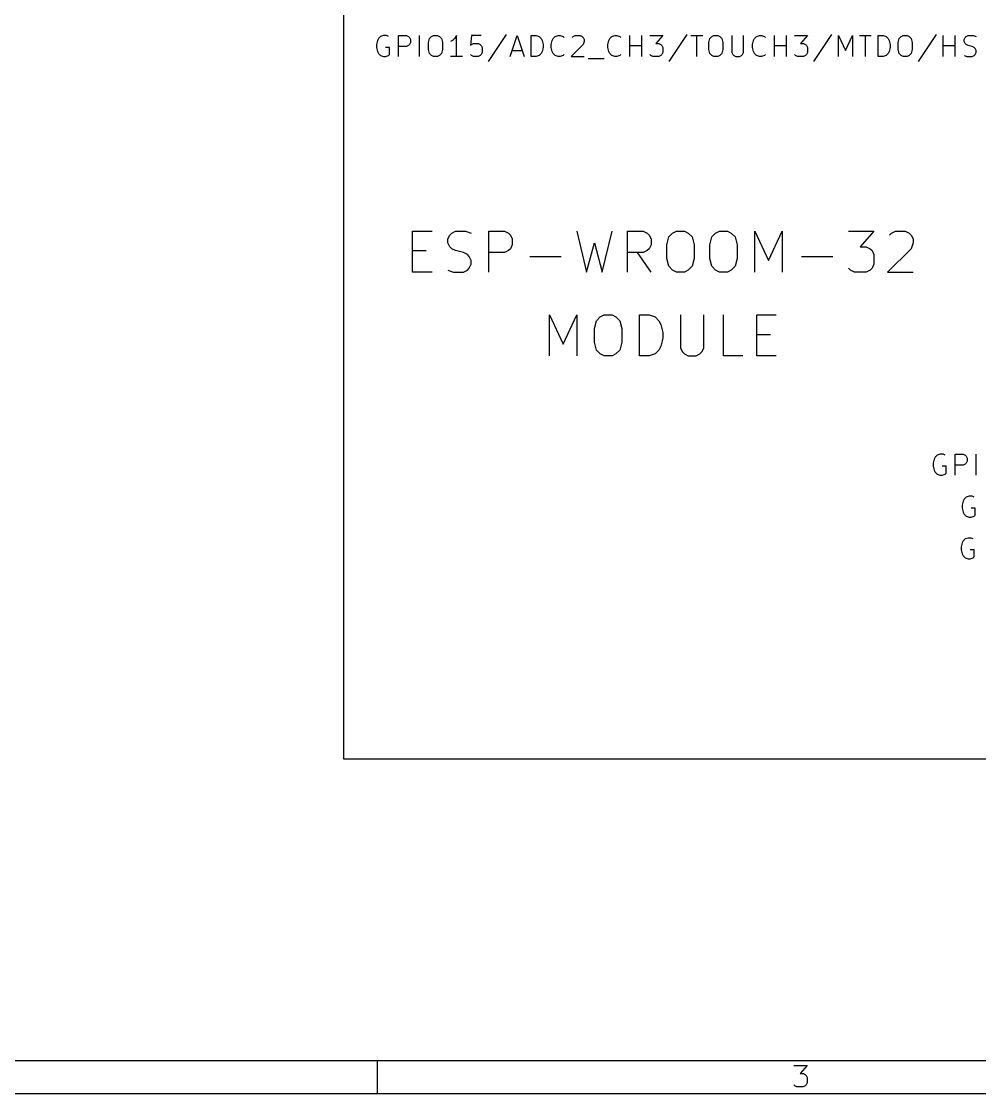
# Model space of a CAD drawing. Extents: x 0.4 to 16.1, y -11.3 to -0.4.
# Drawn here: x 3.481 to 5.768, y -11.299 to -8.739 of the extents above; entities that cross this region are included whole.
import ezdxf

# ---------------------------------------------------------------- set-up
doc = ezdxf.new("R2010")
doc.units = 0
doc.header["$MEASUREMENT"] = 0
for name, color, linetype in [('CYAN2', 4, 'CONTINUOUS'), ('LYELLOW', 51, 'CONTINUOUS'), ('RED2', 1, 'CONTINUOUS')]:
    doc.layers.add(name, color=color, linetype=linetype)

msp = doc.modelspace()

# ---------------------------------------------------------------- linework, layer by layer
at = {"layer": 'CYAN2', "linetype": 'CONTINUOUS'}
for p, q in [((4.33381, -8.77976), (4.33143, -8.78452)), ((4.33857, -8.775), (4.33381, -8.77976)), ((4.34571, -8.77262), (4.33857, -8.775)), ((4.35285, -8.77262), (4.34571, -8.77262)), ((4.35761, -8.775), (4.35285, -8.77262)), ((4.38143, -8.82262), (4.38143, -8.77262)), ((4.38143, -8.77262), (4.40047, -8.77262)), ((4.40047, -8.77262), (4.40523, -8.775)), ((4.40523, -8.775), (4.40761, -8.77738)), ((4.40761, -8.77738), (4.41, -8.78214)), ((4.43143, -8.82262), (4.43143, -8.77262)), ((4.45285, -8.78928), (4.45523, -8.77976)), ((4.45523, -8.77976), (4.46, -8.775)), ((4.46, -8.775), (4.46476, -8.77262)), ((4.46476, -8.77262), (4.47428, -8.77262)), ((4.47428, -8.77262), (4.47904, -8.775)), ((4.47904, -8.775), (4.48381, -8.77976)), ((4.48381, -8.77976), (4.48619, -8.78928)), ((4.51476, -8.77976), (4.51, -8.78452)), ((4.51952, -8.77262), (4.51476, -8.77976)), ((4.51952, -8.82262), (4.51952, -8.77262)), ((4.55523, -8.77262), (4.55285, -8.79643)), ((4.57904, -8.77262), (4.55523, -8.77262)), ((4.63857, -8.77024), (4.59571, -8.83452)), ((4.64809, -8.82262), (4.66476, -8.77262)), ((4.66476, -8.77262), (4.68143, -8.82262)), ((4.69809, -8.82262), (4.69809, -8.77262)), ((4.69809, -8.77262), (4.71, -8.77262)), ((4.71, -8.77262), (4.71714, -8.775)), ((4.71714, -8.775), (4.7219, -8.77976)), ((4.7219, -8.77976), (4.72428, -8.78452)), ((4.74809, -8.78452), (4.75047, -8.77976)), ((4.75047, -8.77976), (4.75523, -8.775)), ((4.75523, -8.775), (4.76238, -8.77262)), ((4.76238, -8.77262), (4.76714, -8.77262)), ((4.76714, -8.77262), (4.77428, -8.775)), ((4.77428, -8.775), (4.77666, -8.77738)), ((4.79571, -8.77738), (4.79809, -8.775)), ((4.79809, -8.775), (4.80285, -8.77262)), ((4.80285, -8.77262), (4.81476, -8.77262)), ((4.81476, -8.77262), (4.81952, -8.775)), ((4.81952, -8.775), (4.8219, -8.77738)), ((4.8219, -8.77738), (4.82428, -8.78214)), ((4.88381, -8.78452), (4.88619, -8.77976)), ((4.88619, -8.77976), (4.89095, -8.775)), ((4.89095, -8.775), (4.89809, -8.77262)), ((4.89809, -8.77262), (4.90285, -8.77262)), ((4.90285, -8.77262), (4.91, -8.775)), ((4.91, -8.775), (4.91238, -8.77738)), ((4.93381, -8.82262), (4.93381, -8.77262)), ((4.96238, -8.82262), (4.96238, -8.77262)), ((4.98143, -8.77262), (5.01238, -8.77262)), ((5.01238, -8.77262), (4.99571, -8.79167)), ((5.06952, -8.77024), (5.02666, -8.83452)), ((5.07904, -8.77262), (5.10761, -8.77262)), ((5.09333, -8.82262), (5.09333, -8.77262)), ((5.1219, -8.78928), (5.12428, -8.77976)), ((5.12428, -8.77976), (5.12904, -8.775)), ((5.12904, -8.775), (5.13381, -8.77262)), ((5.13381, -8.77262), (5.14333, -8.77262)), ((5.14333, -8.77262), (5.14809, -8.775)), ((5.14809, -8.775), (5.15285, -8.77976)), ((5.15285, -8.77976), (5.15523, -8.78928)), ((5.17666, -8.77262), (5.17666, -8.81309)), ((5.20523, -8.81309), (5.20523, -8.77262)), ((5.22904, -8.78452), (5.23143, -8.77976)), ((5.23143, -8.77976), (5.23619, -8.775)), ((5.23619, -8.775), (5.24333, -8.77262)), ((5.24333, -8.77262), (5.24809, -8.77262)), ((5.24809, -8.77262), (5.25523, -8.775)), ((5.25523, -8.775), (5.25761, -8.77738)), ((5.27904, -8.82262), (5.27904, -8.77262)), ((5.30761, -8.82262), (5.30761, -8.77262)), ((5.32666, -8.77262), (5.35761, -8.77262)), ((5.35761, -8.77262), (5.34095, -8.79167)), ((5.41476, -8.77024), (5.3719, -8.83452)), ((5.43143, -8.82262), (5.43143, -8.77262)), ((5.43143, -8.77262), (5.44809, -8.80833)), ((5.44809, -8.80833), (5.46476, -8.77262)), ((5.46476, -8.77262), (5.46476, -8.82262)), ((5.48143, -8.77262), (5.51, -8.77262)), ((5.49571, -8.82262), (5.49571, -8.77262)), ((5.52666, -8.82262), (5.52666, -8.77262)), ((5.52666, -8.77262), (5.53857, -8.77262)), ((5.53857, -8.77262), (5.54571, -8.775)), ((5.54571, -8.775), (5.55047, -8.77976)), ((5.55047, -8.77976), (5.55285, -8.78452)), ((5.57428, -8.78928), (5.57666, -8.77976)), ((5.57666, -8.77976), (5.58143, -8.775)), ((5.58143, -8.775), (5.58619, -8.77262)), ((5.58619, -8.77262), (5.59571, -8.77262)), ((5.59571, -8.77262), (5.60047, -8.775)), ((5.60047, -8.775), (5.60523, -8.77976)), ((5.60523, -8.77976), (5.60761, -8.78928)), ((5.66476, -8.77024), (5.6219, -8.83452)), ((5.68143, -8.82262), (5.68143, -8.77262)), ((5.71, -8.82262), (5.71, -8.77262)), ((5.73143, -8.78214), (5.73381, -8.77738)), ((5.73381, -8.77738), (5.73619, -8.775)), ((5.73619, -8.775), (5.74095, -8.77262)), ((5.74095, -8.77262), (5.75285, -8.77262)), ((5.75285, -8.77262), (5.76, -8.775)), ((4.33143, -8.78452), (4.32904, -8.79405)), ((4.32904, -8.79405), (4.32904, -8.80119)), ((4.32904, -8.80119), (4.33143, -8.81071)), ((4.36, -8.80119), (4.35047, -8.80119)), ((4.36, -8.81785), (4.36, -8.80119)), ((4.40047, -8.79881), (4.38143, -8.79881)), ((4.40523, -8.79643), (4.40047, -8.79881)), ((4.40761, -8.79405), (4.40523, -8.79643)), ((4.41, -8.78928), (4.40761, -8.79405)), ((4.41, -8.78214), (4.41, -8.78928)), ((4.45285, -8.80595), (4.45285, -8.78928)), ((4.45523, -8.81547), (4.45285, -8.80595)), ((4.48619, -8.80595), (4.48381, -8.81547)), ((4.48619, -8.78928), (4.48619, -8.80595)), ((4.51, -8.78452), (4.50523, -8.7869)), ((4.55285, -8.79643), (4.55523, -8.79405)), ((4.55523, -8.79405), (4.56, -8.79167)), ((4.56, -8.79167), (4.5719, -8.79167)), ((4.5719, -8.79167), (4.57666, -8.79405)), ((4.57666, -8.79405), (4.57904, -8.79643)), ((4.57904, -8.79643), (4.58143, -8.80119)), ((4.58143, -8.80119), (4.58143, -8.81309)), ((4.72428, -8.78452), (4.72666, -8.79405)), ((4.72666, -8.80119), (4.72428, -8.81071)), ((4.72666, -8.79405), (4.72666, -8.80119)), ((4.74571, -8.79405), (4.74809, -8.78452)), ((4.74571, -8.80119), (4.74571, -8.79405)), ((4.74809, -8.81071), (4.74571, -8.80119)), ((4.8219, -8.79405), (4.79333, -8.82262)), ((4.82428, -8.7869), (4.8219, -8.79405)), ((4.82428, -8.78214), (4.82428, -8.7869)), ((4.88143, -8.79405), (4.88381, -8.78452)), ((4.88143, -8.80119), (4.88143, -8.79405)), ((4.88381, -8.81071), (4.88143, -8.80119)), ((4.93381, -8.79643), (4.96238, -8.79643)), ((4.99571, -8.79167), (5.00285, -8.79167)), ((5.00285, -8.79167), (5.00761, -8.79405)), ((5.00761, -8.79405), (5.01, -8.79643)), ((5.01, -8.79643), (5.01238, -8.80119)), ((5.01238, -8.80119), (5.01238, -8.81309)), ((5.1219, -8.80595), (5.1219, -8.78928)), ((5.12428, -8.81547), (5.1219, -8.80595)), ((5.15523, -8.80595), (5.15285, -8.81547)), ((5.15523, -8.78928), (5.15523, -8.80595)), ((5.22666, -8.79405), (5.22904, -8.78452)), ((5.22666, -8.80119), (5.22666, -8.79405)), ((5.22904, -8.81071), (5.22666, -8.80119)), ((5.27904, -8.79643), (5.30761, -8.79643)), ((5.34095, -8.79167), (5.34809, -8.79167)), ((5.34809, -8.79167), (5.35285, -8.79405)), ((5.35285, -8.79405), (5.35523, -8.79643)), ((5.35523, -8.79643), (5.35761, -8.80119)), ((5.35761, -8.80119), (5.35761, -8.81309)), ((5.55285, -8.78452), (5.55523, -8.79405)), ((5.55523, -8.80119), (5.55285, -8.81071)), ((5.55523, -8.79405), (5.55523, -8.80119)), ((5.57428, -8.80595), (5.57428, -8.78928)), ((5.57666, -8.81547), (5.57428, -8.80595)), ((5.60761, -8.80595), (5.60523, -8.81547)), ((5.60761, -8.78928), (5.60761, -8.80595)), ((5.68143, -8.79643), (5.71, -8.79643)), ((5.73143, -8.7869), (5.73143, -8.78214)), ((5.73381, -8.79167), (5.73143, -8.7869)), ((5.73619, -8.79405), (5.73381, -8.79167)), ((5.74095, -8.79643), (5.73619, -8.79405)), ((5.75047, -8.79881), (5.74095, -8.79643)), ((5.75523, -8.80119), (5.75047, -8.79881)), ((5.75761, -8.80357), (5.75523, -8.80119)), ((5.76, -8.80833), (5.75761, -8.80357)), ((4.33143, -8.81071), (4.33381, -8.81547)), ((4.33381, -8.81547), (4.33857, -8.82024)), ((4.33857, -8.82024), (4.34571, -8.82262)), ((4.34571, -8.82262), (4.35047, -8.82262)), ((4.35047, -8.82262), (4.35761, -8.82024)), ((4.35761, -8.82024), (4.36, -8.81785)), ((4.46, -8.82024), (4.45523, -8.81547)), ((4.46476, -8.82262), (4.46, -8.82024)), ((4.47428, -8.82262), (4.46476, -8.82262)), ((4.47904, -8.82024), (4.47428, -8.82262)), ((4.48381, -8.81547), (4.47904, -8.82024)), ((4.53381, -8.82262), (4.50523, -8.82262)), ((4.55523, -8.82024), (4.55285, -8.81785)), ((4.56, -8.82262), (4.55523, -8.82024)), ((4.5719, -8.82262), (4.56, -8.82262)), ((4.57666, -8.82024), (4.5719, -8.82262)), ((4.57904, -8.81785), (4.57666, -8.82024)), ((4.58143, -8.81309), (4.57904, -8.81785)), ((4.65285, -8.80833), (4.67666, -8.80833)), ((4.71, -8.82262), (4.69809, -8.82262)), ((4.71714, -8.82024), (4.71, -8.82262)), ((4.7219, -8.81547), (4.71714, -8.82024)), ((4.72428, -8.81071), (4.7219, -8.81547)), ((4.75047, -8.81547), (4.74809, -8.81071)), ((4.75523, -8.82024), (4.75047, -8.81547)), ((4.76238, -8.82262), (4.75523, -8.82024)), ((4.76714, -8.82262), (4.76238, -8.82262)), ((4.77428, -8.82024), (4.76714, -8.82262)), ((4.77666, -8.81785), (4.77428, -8.82024)), ((4.79333, -8.82262), (4.82428, -8.82262)), ((4.83381, -8.82738), (4.8719, -8.82738)), ((4.88619, -8.81547), (4.88381, -8.81071)), ((4.89095, -8.82024), (4.88619, -8.81547)), ((4.89809, -8.82262), (4.89095, -8.82024)), ((4.90285, -8.82262), (4.89809, -8.82262)), ((4.91, -8.82024), (4.90285, -8.82262)), ((4.91238, -8.81785), (4.91, -8.82024)), ((4.98381, -8.82024), (4.98143, -8.81785)), ((4.98857, -8.82262), (4.98381, -8.82024)), ((5.00285, -8.82262), (4.98857, -8.82262)), ((5.00761, -8.82024), (5.00285, -8.82262)), ((5.01, -8.81785), (5.00761, -8.82024)), ((5.01238, -8.81309), (5.01, -8.81785)), ((5.12904, -8.82024), (5.12428, -8.81547)), ((5.13381, -8.82262), (5.12904, -8.82024)), ((5.14333, -8.82262), (5.13381, -8.82262)), ((5.14809, -8.82024), (5.14333, -8.82262)), ((5.15285, -8.81547), (5.14809, -8.82024)), ((5.17666, -8.81309), (5.17904, -8.81785)), ((5.17904, -8.81785), (5.18143, -8.82024)), ((5.18143, -8.82024), (5.18619, -8.82262)), ((5.18619, -8.82262), (5.19571, -8.82262)), ((5.19571, -8.82262), (5.20047, -8.82024)), ((5.20047, -8.82024), (5.20285, -8.81785)), ((5.20285, -8.81785), (5.20523, -8.81309)), ((5.23143, -8.81547), (5.22904, -8.81071)), ((5.23619, -8.82024), (5.23143, -8.81547)), ((5.24333, -8.82262), (5.23619, -8.82024)), ((5.24809, -8.82262), (5.24333, -8.82262)), ((5.25523, -8.82024), (5.24809, -8.82262)), ((5.25761, -8.81785), (5.25523, -8.82024)), ((5.32904, -8.82024), (5.32666, -8.81785)), ((5.33381, -8.82262), (5.32904, -8.82024)), ((5.34809, -8.82262), (5.33381, -8.82262)), ((5.35285, -8.82024), (5.34809, -8.82262)), ((5.35523, -8.81785), (5.35285, -8.82024)), ((5.35761, -8.81309), (5.35523, -8.81785)), ((5.53857, -8.82262), (5.52666, -8.82262)), ((5.54571, -8.82024), (5.53857, -8.82262)), ((5.55047, -8.81547), (5.54571, -8.82024)), ((5.55285, -8.81071), (5.55047, -8.81547)), ((5.58143, -8.82024), (5.57666, -8.81547)), ((5.58619, -8.82262), (5.58143, -8.82024)), ((5.59571, -8.82262), (5.58619, -8.82262)), ((5.60047, -8.82024), (5.59571, -8.82262)), ((5.60523, -8.81547), (5.60047, -8.82024)), ((5.73143, -8.82024), (5.73857, -8.82262)), ((5.73857, -8.82262), (5.75047, -8.82262)), ((5.75047, -8.82262), (5.75523, -8.82024)), ((5.75523, -8.82024), (5.75761, -8.81785)), ((5.75761, -8.81785), (5.76, -8.81309)), ((5.76, -8.81309), (5.76, -8.80833)), ((5.66238, -9.77976), (5.66, -9.78452)), ((5.66714, -9.775), (5.66238, -9.77976)), ((5.67428, -9.77262), (5.66714, -9.775)), ((5.68143, -9.77262), (5.67428, -9.77262)), ((5.68619, -9.775), (5.68143, -9.77262)), ((5.71, -9.82262), (5.71, -9.77262)), ((5.71, -9.77262), (5.72904, -9.77262)), ((5.72904, -9.77262), (5.73381, -9.775)), ((5.73381, -9.775), (5.73619, -9.77738)), ((5.73619, -9.77738), (5.73857, -9.78214)), ((5.76, -9.82262), (5.76, -9.77262)), ((5.66, -9.78452), (5.65761, -9.79405)), ((5.65761, -9.79405), (5.65761, -9.80119)), ((5.65761, -9.80119), (5.66, -9.81071)), ((5.68857, -9.80119), (5.67904, -9.80119)), ((5.68857, -9.81785), (5.68857, -9.80119)), ((5.72904, -9.79881), (5.71, -9.79881)), ((5.73381, -9.79643), (5.72904, -9.79881)), ((5.73619, -9.79405), (5.73381, -9.79643)), ((5.73857, -9.78928), (5.73619, -9.79405)), ((5.73857, -9.78214), (5.73857, -9.78928)), ((5.66, -9.81071), (5.66238, -9.81547)), ((5.66238, -9.81547), (5.66714, -9.82024)), ((5.66714, -9.82024), (5.67428, -9.82262)), ((5.67428, -9.82262), (5.67904, -9.82262)), ((5.67904, -9.82262), (5.68619, -9.82024)), ((5.68619, -9.82024), (5.68857, -9.81785)), ((5.73143, -9.87976), (5.72904, -9.88452)), ((5.73619, -9.875), (5.73143, -9.87976)), ((5.74333, -9.87262), (5.73619, -9.875)), ((5.75047, -9.87262), (5.74333, -9.87262)), ((5.75523, -9.875), (5.75047, -9.87262)), ((5.72904, -9.88452), (5.72666, -9.89405)), ((5.72666, -9.89405), (5.72666, -9.90119)), ((5.72666, -9.90119), (5.72904, -9.91071)), ((5.75761, -9.90119), (5.74809, -9.90119)), ((5.75761, -9.91785), (5.75761, -9.90119)), ((5.72904, -9.91071), (5.73143, -9.91547)), ((5.73143, -9.91547), (5.73619, -9.92024)), ((5.73619, -9.92024), (5.74333, -9.92262)), ((5.74333, -9.92262), (5.74809, -9.92262)), ((5.74809, -9.92262), (5.75523, -9.92024)), ((5.75523, -9.92024), (5.75761, -9.91785)), ((5.72666, -9.98452), (5.72428, -9.99405)), ((5.72904, -9.97976), (5.72666, -9.98452)), ((5.73381, -9.975), (5.72904, -9.97976)), ((5.74095, -9.97262), (5.73381, -9.975)), ((5.74809, -9.97262), (5.74095, -9.97262)), ((5.75285, -9.975), (5.74809, -9.97262)), ((5.72428, -9.99405), (5.72428, -10.0012)), ((5.72428, -10.0012), (5.72666, -10.0107)), ((5.75523, -10.0012), (5.74571, -10.0012)), ((5.75523, -10.0179), (5.75523, -10.0012)), ((5.72666, -10.0107), (5.72904, -10.0155)), ((5.72904, -10.0155), (5.73381, -10.0202)), ((5.73381, -10.0202), (5.74095, -10.0226)), ((5.74095, -10.0226), (5.74571, -10.0226)), ((5.74571, -10.0226), (5.75285, -10.0202)), ((5.75285, -10.0202), (5.75523, -10.0179))]:
    msp.add_line(p, q, dxfattribs=at)
at = {"layer": 'LYELLOW', "linetype": 'CONTINUOUS'}
for p, q in [((4.25, -7.2), (4.25, -10.5)), ((4.25, -10.5), (7.75, -10.5))]:
    msp.add_line(p, q, dxfattribs=at)
at = {"layer": 'RED2', "linetype": 'CONTINUOUS'}
for p, q in [((4.25, -7.2), (4.25, -10.5)), ((4.25, -7.2), (4.25, -10.5)), ((4.415, -9.33776), (4.415, -9.23976)), ((4.415, -9.23976), (4.46167, -9.23976)), ((4.50833, -9.24443), (4.51767, -9.23976)), ((4.51767, -9.23976), (4.541, -9.23976)), ((4.541, -9.23976), (4.555, -9.24443)), ((4.597, -9.33776), (4.597, -9.23976)), ((4.597, -9.23976), (4.63433, -9.23976)), ((4.63433, -9.23976), (4.64367, -9.24443)), ((4.807, -9.23976), (4.83033, -9.33776)), ((4.86767, -9.33776), (4.891, -9.23976)), ((4.92833, -9.33776), (4.92833, -9.23976)), ((4.92833, -9.23976), (4.96567, -9.23976)), ((4.96567, -9.23976), (4.975, -9.24443)), ((5.03567, -9.24443), (5.045, -9.23976)), ((5.045, -9.23976), (5.06367, -9.23976)), ((5.06367, -9.23976), (5.073, -9.24443)), ((5.13833, -9.24443), (5.14767, -9.23976)), ((5.14767, -9.23976), (5.16633, -9.23976)), ((5.16633, -9.23976), (5.17567, -9.24443)), ((5.23167, -9.33776), (5.23167, -9.23976)), ((5.23167, -9.23976), (5.26433, -9.30976)), ((5.26433, -9.30976), (5.297, -9.23976)), ((5.297, -9.23976), (5.297, -9.33776)), ((5.45567, -9.23976), (5.51633, -9.23976)), ((5.51633, -9.23976), (5.48367, -9.27709)), ((5.55833, -9.24443), (5.56767, -9.23976)), ((5.56767, -9.23976), (5.591, -9.23976)), ((5.591, -9.23976), (5.60033, -9.24443)), ((4.499, -9.25843), (4.50367, -9.24909)), ((4.499, -9.26776), (4.499, -9.25843)), ((4.50367, -9.27709), (4.499, -9.26776)), ((4.50367, -9.24909), (4.50833, -9.24443)), ((4.64367, -9.24443), (4.64833, -9.24909)), ((4.64833, -9.24909), (4.653, -9.25843)), ((4.653, -9.25843), (4.653, -9.27243)), ((4.83033, -9.33776), (4.849, -9.26776)), ((4.849, -9.26776), (4.86767, -9.33776)), ((4.975, -9.24443), (4.97967, -9.24909)), ((4.97967, -9.24909), (4.98433, -9.25843)), ((4.98433, -9.25843), (4.98433, -9.27243)), ((5.02167, -9.27243), (5.02633, -9.25376)), ((5.02633, -9.25376), (5.03567, -9.24443)), ((5.073, -9.24443), (5.08233, -9.25376)), ((5.08233, -9.25376), (5.087, -9.27243)), ((5.12433, -9.27243), (5.129, -9.25376)), ((5.129, -9.25376), (5.13833, -9.24443)), ((5.17567, -9.24443), (5.185, -9.25376)), ((5.185, -9.25376), (5.18967, -9.27243)), ((5.55367, -9.24909), (5.55833, -9.24443)), ((5.60033, -9.24443), (5.605, -9.24909)), ((5.605, -9.24909), (5.60967, -9.25843)), ((5.60967, -9.26776), (5.605, -9.28176)), ((5.60967, -9.25843), (5.60967, -9.26776)), ((4.415, -9.28643), (4.44767, -9.28643)), ((4.50833, -9.28176), (4.50367, -9.27709)), ((4.51767, -9.28643), (4.50833, -9.28176)), ((4.53633, -9.29109), (4.51767, -9.28643)), ((4.54567, -9.29576), (4.53633, -9.29109)), ((4.63433, -9.29109), (4.597, -9.29109)), ((4.64367, -9.28643), (4.63433, -9.29109)), ((4.64833, -9.28176), (4.64367, -9.28643)), ((4.653, -9.27243), (4.64833, -9.28176)), ((4.96567, -9.29109), (4.92833, -9.29109)), ((4.98433, -9.33776), (4.95167, -9.29109)), ((4.975, -9.28643), (4.96567, -9.29109)), ((4.97967, -9.28176), (4.975, -9.28643)), ((4.98433, -9.27243), (4.97967, -9.28176)), ((5.02167, -9.30509), (5.02167, -9.27243)), ((5.087, -9.27243), (5.087, -9.30509)), ((5.12433, -9.30509), (5.12433, -9.27243)), ((5.18967, -9.27243), (5.18967, -9.30509)), ((5.48367, -9.27709), (5.49767, -9.27709)), ((5.49767, -9.27709), (5.507, -9.28176)), ((5.507, -9.28176), (5.51167, -9.28643)), ((5.51167, -9.28643), (5.51633, -9.29576)), ((5.605, -9.28176), (5.549, -9.33776)), ((4.55033, -9.30043), (4.54567, -9.29576)), ((4.555, -9.30976), (4.55033, -9.30043)), ((4.55033, -9.32843), (4.555, -9.31909)), ((4.555, -9.31909), (4.555, -9.30976)), ((4.695, -9.30043), (4.76967, -9.30043)), ((5.02633, -9.32376), (5.02167, -9.30509)), ((5.087, -9.30509), (5.08233, -9.32376)), ((5.129, -9.32376), (5.12433, -9.30509)), ((5.18967, -9.30509), (5.185, -9.32376)), ((5.34367, -9.30043), (5.41833, -9.30043)), ((5.51633, -9.31909), (5.51167, -9.32843)), ((5.51633, -9.29576), (5.51633, -9.31909)), ((4.46167, -9.33776), (4.415, -9.33776)), ((4.499, -9.33309), (4.513, -9.33776)), ((4.513, -9.33776), (4.53633, -9.33776)), ((4.53633, -9.33776), (4.54567, -9.33309)), ((4.54567, -9.33309), (4.55033, -9.32843)), ((5.03567, -9.33309), (5.02633, -9.32376)), ((5.045, -9.33776), (5.03567, -9.33309)), ((5.06367, -9.33776), (5.045, -9.33776)), ((5.073, -9.33309), (5.06367, -9.33776)), ((5.08233, -9.32376), (5.073, -9.33309)), ((5.13833, -9.33309), (5.129, -9.32376)), ((5.14767, -9.33776), (5.13833, -9.33309)), ((5.16633, -9.33776), (5.14767, -9.33776)), ((5.17567, -9.33309), (5.16633, -9.33776)), ((5.185, -9.32376), (5.17567, -9.33309)), ((5.46033, -9.33309), (5.45567, -9.32843)), ((5.46967, -9.33776), (5.46033, -9.33309)), ((5.49767, -9.33776), (5.46967, -9.33776)), ((5.507, -9.33309), (5.49767, -9.33776)), ((5.51167, -9.32843), (5.507, -9.33309)), ((5.549, -9.33776), (5.60967, -9.33776)), ((4.74167, -9.53776), (4.74167, -9.43976)), ((4.74167, -9.43976), (4.77433, -9.50976)), ((4.77433, -9.50976), (4.807, -9.43976)), ((4.807, -9.43976), (4.807, -9.53776)), ((4.85367, -9.45376), (4.863, -9.44443)), ((4.863, -9.44443), (4.87233, -9.43976)), ((4.87233, -9.43976), (4.891, -9.43976)), ((4.891, -9.43976), (4.90033, -9.44443)), ((4.90033, -9.44443), (4.90967, -9.45376)), ((4.95633, -9.53776), (4.95633, -9.43976)), ((4.95633, -9.43976), (4.97967, -9.43976)), ((4.97967, -9.43976), (4.99367, -9.44443)), ((4.99367, -9.44443), (5.003, -9.45376)), ((5.05433, -9.43976), (5.05433, -9.51909)), ((5.11033, -9.51909), (5.11033, -9.43976)), ((5.157, -9.53776), (5.157, -9.43976)), ((5.23633, -9.53776), (5.23633, -9.43976)), ((5.23633, -9.43976), (5.283, -9.43976)), ((4.849, -9.47243), (4.85367, -9.45376)), ((4.849, -9.50509), (4.849, -9.47243)), ((4.90967, -9.45376), (4.91433, -9.47243)), ((4.91433, -9.47243), (4.91433, -9.50509)), ((5.003, -9.45376), (5.00767, -9.46309)), ((5.00767, -9.46309), (5.01233, -9.48176)), ((5.01233, -9.49576), (5.00767, -9.51443)), ((5.01233, -9.48176), (5.01233, -9.49576)), ((5.23633, -9.48643), (5.269, -9.48643)), ((4.85367, -9.52376), (4.849, -9.50509)), ((4.863, -9.53309), (4.85367, -9.52376)), ((4.90967, -9.52376), (4.90033, -9.53309)), ((4.91433, -9.50509), (4.90967, -9.52376)), ((5.003, -9.52376), (4.99367, -9.53309)), ((5.00767, -9.51443), (5.003, -9.52376)), ((5.05433, -9.51909), (5.059, -9.52843)), ((5.10567, -9.52843), (5.11033, -9.51909)), ((4.87233, -9.53776), (4.863, -9.53309)), ((4.891, -9.53776), (4.87233, -9.53776)), ((4.90033, -9.53309), (4.891, -9.53776)), ((4.97967, -9.53776), (4.95633, -9.53776)), ((4.99367, -9.53309), (4.97967, -9.53776)), ((5.059, -9.52843), (5.06367, -9.53309)), ((5.06367, -9.53309), (5.073, -9.53776)), ((5.073, -9.53776), (5.09167, -9.53776)), ((5.09167, -9.53776), (5.101, -9.53309)), ((5.101, -9.53309), (5.10567, -9.52843)), ((5.20367, -9.53776), (5.157, -9.53776)), ((5.283, -9.53776), (5.23633, -9.53776)), ((4.25, -10.5), (7.75, -10.5)), ((4.25, -10.5), (7.75, -10.5)), ((0.472441, -11.2206), (16.0626, -11.2206)), ((4.33071, -11.2206), (4.33071, -11.2993)), ((5.32522, -11.2319), (5.35691, -11.2319)), ((5.35691, -11.2319), (5.33985, -11.2514)), ((5.33985, -11.2514), (5.34716, -11.2514)), ((5.34716, -11.2514), (5.35203, -11.2538)), ((5.35203, -11.2538), (5.35447, -11.2563)), ((5.35447, -11.2563), (5.35691, -11.2611)), ((5.35691, -11.2611), (5.35691, -11.2733)), ((5.32766, -11.2806), (5.32522, -11.2782)), ((5.33254, -11.2831), (5.32766, -11.2806)), ((5.34716, -11.2831), (5.33254, -11.2831)), ((5.35203, -11.2806), (5.34716, -11.2831)), ((5.35447, -11.2782), (5.35203, -11.2806)), ((5.35691, -11.2733), (5.35447, -11.2782)), ((0.393701, -11.2993), (16.1413, -11.2993))]:
    msp.add_line(p, q, dxfattribs=at)

doc.saveas('drawing.dxf')
